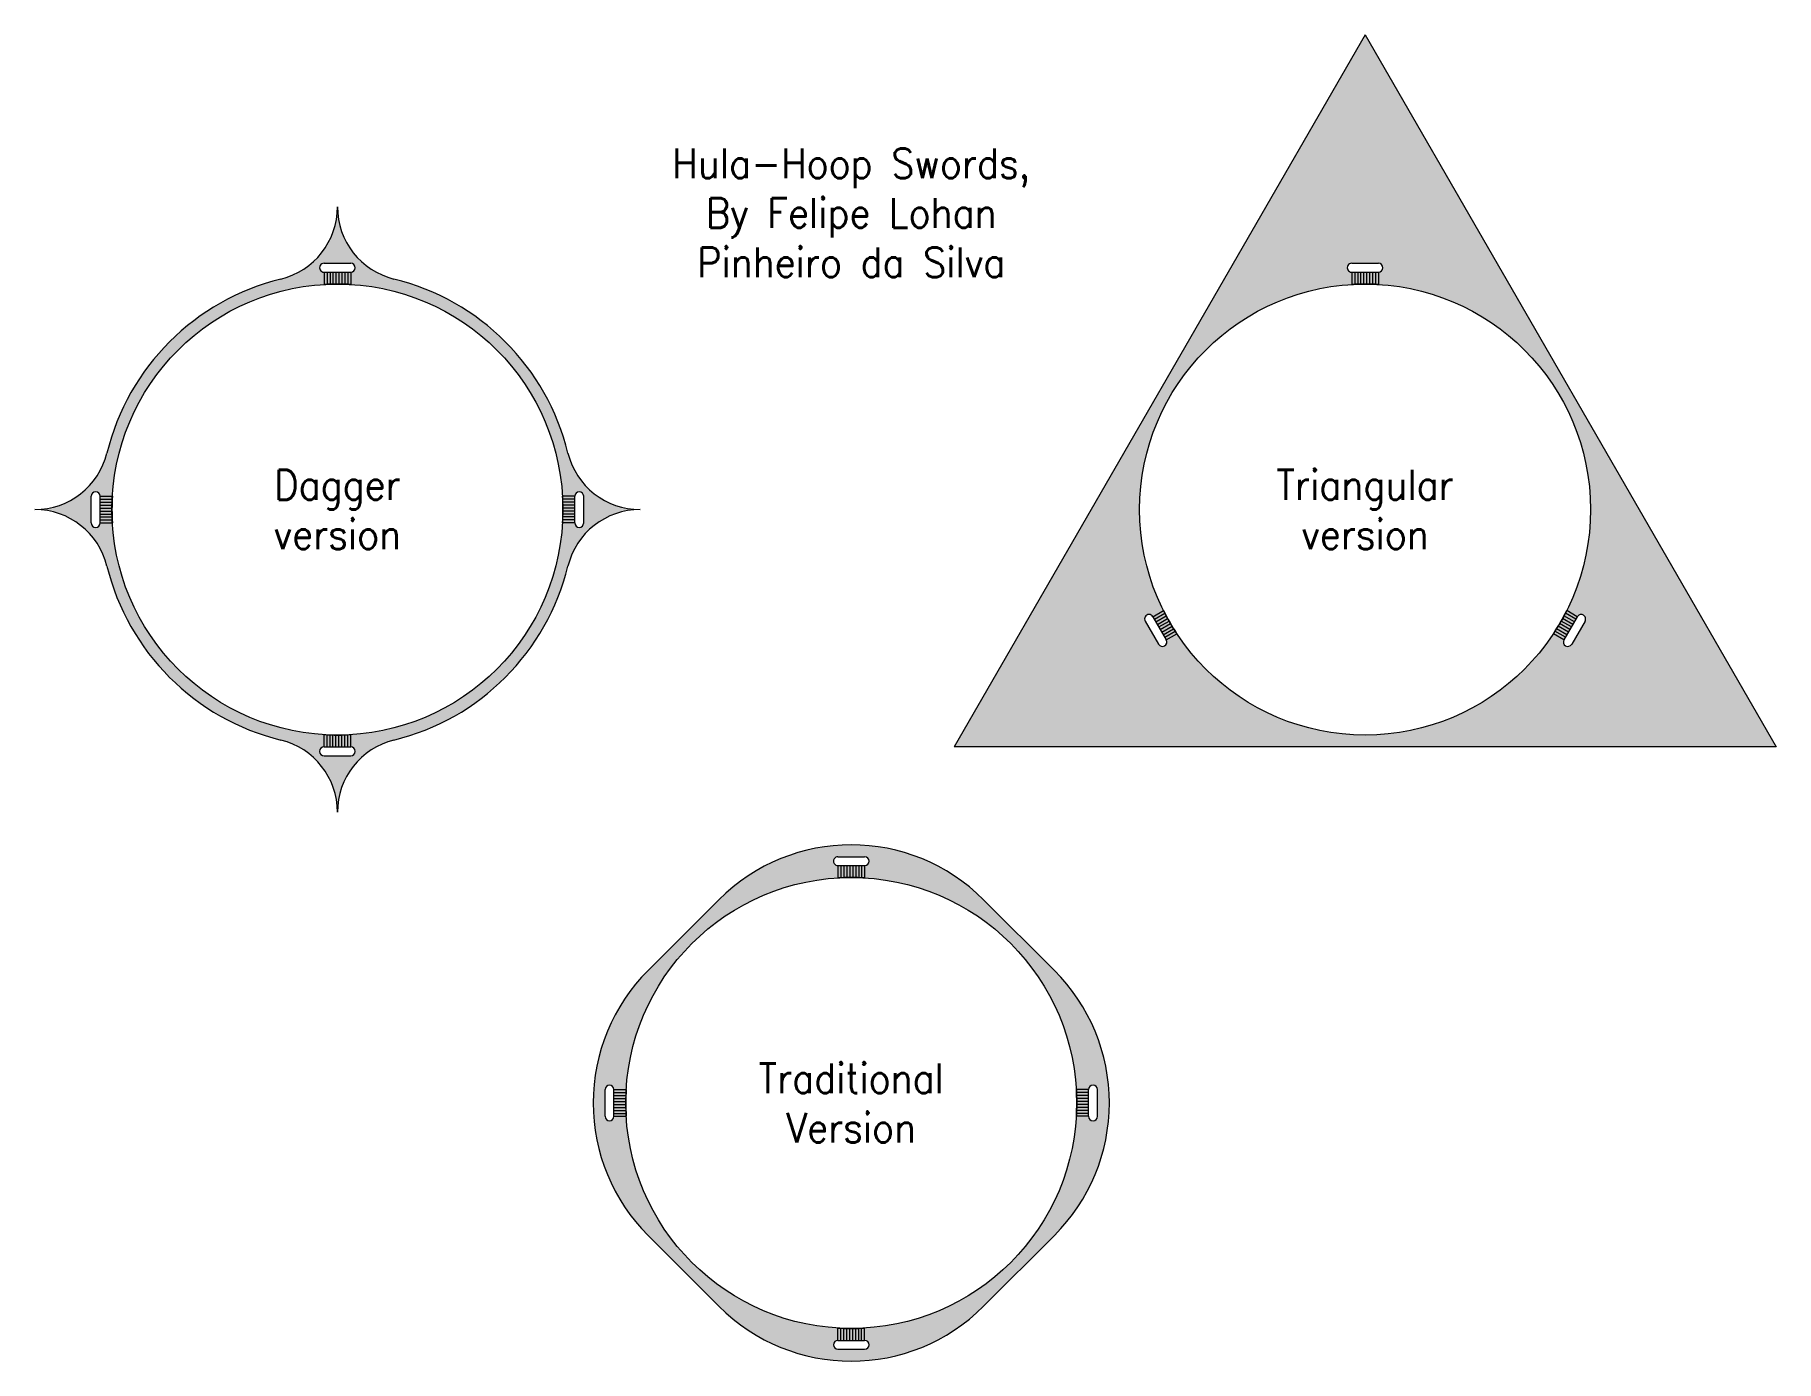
# Model space of a CAD drawing. Header units: millimetres. Extents: x -1020 to 4850, y -2870 to 1600.
import ezdxf

# ---------------------------------------------------------------- set-up
doc = ezdxf.new("R2010")
doc.units = ezdxf.units.MM
doc.layers.add('Blade', color=8, linetype='CONTINUOUS', lineweight=0, true_color=0x7f7f7f)
doc.layers.add('Handle_Outline', color=32, linetype='CONTINUOUS', lineweight=0, true_color=0xc05f00)
for name, color, linetype, lineweight in [('Handle_hatch', 36, 'CONTINUOUS', 0), ('Text', 7, 'CONTINUOUS', 0), ('unsharpened', 171, 'CONTINUOUS', 0)]:
    doc.layers.add(name, color=color, linetype=linetype, lineweight=lineweight)
doc.styles.get("Standard").update_dxf_attribs({"font": 'standard'})

msp = doc.modelspace()

# ---------------------------------------------------------------- hatches: boundary and pattern name
at = {"layer": 'Blade'}
h = msp.add_hatch(color=256, dxfattribs=at)
edge = h.paths.add_edge_path(flags=0)
edge.add_arc((3464.101615137755, 0), 760, 0, 360)
edge.add_line((3464.101615137759, 1599.999999999993), (2078.460969082647, -800.0000000000001))
edge.add_line((2078.460969082647, -800.0000000000001), (4849.742261192858, -800.0000000000001))
edge.add_line((4849.742261192858, -800.0000000000001), (3464.101615137759, 1599.999999999993))
edge.add_arc((3419.101615137755, 815), 15, 89.99999999999997, 270)
edge.add_line((3419.101615137755, 800), (3509.101615137755, 800))
edge.add_arc((3509.101615137755, 815), 15, 270, 89.99999999999997)
edge.add_line((3509.101615137755, 830), (3419.101615137755, 830))
edge.add_arc((2780.790911053438, -446.4711431702996), 15, 210, 29.99999999999996)
edge.add_line((2793.781292110205, -438.9711431702996), (2748.781292110205, -361.0288568297001))
edge.add_arc((2735.790911053438, -368.5288568297001), 15, 29.99999999999996, 210)
edge.add_line((2722.800529996671, -376.0288568297001), (2767.800529996671, -453.9711431702996))
edge.add_arc((4192.412319222072, -368.5288568297006), 15, 329.9999999999999, 150)
edge.add_line((4179.421938165306, -361.0288568297006), (4134.421938165306, -438.9711431703001))
edge.add_arc((4147.412319222072, -446.4711431703001), 15, 150, 329.9999999999999)
edge.add_line((4160.402700278839, -453.9711431703001), (4205.402700278839, -376.0288568297006))
h = msp.add_hatch(color=256, dxfattribs=at)
edge = h.paths.add_edge_path(flags=0)
edge.add_arc((0, 5.968558980384842e-13), 0, 0, 360)
edge.add_arc((0, 0), 760, 0, 360)
edge.add_arc((-44.99999999999995, 815), 15, 89.99999999999997, 270)
edge.add_line((-44.99999999999995, 800), (45.00000000000005, 800))
edge.add_arc((45.00000000000005, 815), 15, 270, 89.99999999999997)
edge.add_line((45.00000000000005, 830), (-44.99999999999995, 830))
edge.add_arc((44.99999999999984, -815), 15, 270.0000000000002, 90.00000000000006)
edge.add_line((44.99999999999984, -800), (-45.00000000000016, -800))
edge.add_arc((-45.00000000000016, -815), 15, 90.00000000000028, 269.9999999999999)
edge.add_line((-45.00000000000016, -830), (44.99999999999984, -830))
edge.add_arc((-815, -44.9999999999999), 15, 180, 0)
edge.add_line((-800, -44.9999999999999), (-800, 45.0000000000001))
edge.add_arc((-815, 45.0000000000001), 15, 0, 180)
edge.add_line((-830, 45.0000000000001), (-830, -44.9999999999999))
edge.add_arc((815, 44.99999999999979), 15, 2.035554996136651e-13, 180.0000000000001)
edge.add_line((800, 44.99999999999979), (800, -45.00000000000021))
edge.add_arc((815, -45.00000000000021), 15, 180.0000000000003, 359.9999999999999)
edge.add_line((830, -45.00000000000021), (830, 44.99999999999979))
edge.add_arc((-1020, -250.2500000000002), 250.2500000000003, 13.78484514786834, 89.99999999999997)
edge.add_arc((-1020, 250.2499999999997), 250.2499999999998, 270, 346.2151531216176)
edge.add_arc((0, 0), 800, 103.78484652518148, 166.215153953169, ccw=False)
edge.add_arc((-250.25, 1020), 250.25, 283.7848453491903, 0)
edge.add_arc((250.2499999999999, 1020), 250.2499999999999, 179.9999999999999, 256.2151524882055)
edge.add_arc((0, 0), 800, 13.78484624497031, 76.21515415130818, ccw=False)
edge.add_arc((1020, 250.2500000000006), 250.25, 193.7848462449703, 270)
edge.add_arc((1020, -250.2499999999992), 250.2499999999998, 90, 166.2151531216176)
edge.add_arc((0, 0), 800, 283.7848466412487, 346.215153953169, ccw=False)
edge.add_arc((250.2499999999997, -1020), 250.2500000000001, 103.7848449781461, 180)
edge.add_arc((-250.2499999999997, -1020), 250.2499999999998, 0, 76.21515375502972)
edge.add_arc((0, 0), 800, 193.7848465881575, 256.2151537550297, ccw=False)
edge.add_arc((0, 0), 1, 0, 0)
h = msp.add_hatch(color=256, dxfattribs=at)
edge = h.paths.add_edge_path(flags=0)
edge.add_arc((1732.050807568877, -1999.999999999999), 0, 0, 360)
edge.add_arc((1732.050807568877, -2000), 760, 0, 360)
edge.add_arc((1687.050807568877, -1185), 15, 89.99999999999997, 270)
edge.add_line((1687.050807568877, -1200), (1777.050807568877, -1200))
edge.add_arc((1777.050807568877, -1185), 15, 270, 89.99999999999997)
edge.add_line((1777.050807568877, -1170), (1687.050807568877, -1170))
edge.add_arc((1777.050807568877, -2815), 15, 270.0000000000002, 90.00000000000006)
edge.add_line((1777.050807568877, -2800), (1687.050807568877, -2800))
edge.add_arc((1687.050807568877, -2815), 15, 90.00000000000028, 269.9999999999999)
edge.add_line((1687.050807568877, -2830), (1777.050807568877, -2830))
edge.add_arc((917.0508075688767, -2045), 15, 180, 0)
edge.add_line((932.0508075688767, -2045), (932.0508075688767, -1955))
edge.add_arc((917.0508075688767, -1955), 15, 0, 180)
edge.add_line((902.0508075688767, -1955), (902.0508075688767, -2045))
edge.add_arc((2547.050807568877, -1955), 15, 2.035554996136651e-13, 180.0000000000001)
edge.add_line((2532.050807568877, -1955), (2532.050807568877, -2045))
edge.add_arc((2547.050807568877, -2045), 15, 180.0000000000003, 359.9999999999999)
edge.add_line((2562.050807568877, -2045), (2562.050807568877, -1955))
edge.add_arc((1732.050807568878, -2238.994949366214), 631.0050506337852, 224.9999999999999, 314.9999999999999)
edge.add_line((2178.238757834988, -2685.182899632325), (2417.233707201125, -2446.187950266344))
edge.add_arc((1971.045756934906, -2000.00000000008), 631.0050506339708, 314.999999999997, 45.00000000000275)
edge.add_line((2417.233707201126, -1553.812049733817), (2178.238757834984, -1314.817100367674))
edge.add_arc((1732.050807568877, -1761.005050633781), 631.0050506337807, 44.99999999999992, 134.9999999999999)
edge.add_line((1285.862857302771, -1314.817100367673), (1046.867907936607, -1553.812049733868))
edge.add_arc((1493.055858202769, -2000.000000000077), 631.0050506338918, 134.999999999997, 225.0000000000028)
edge.add_line((1046.867907936606, -2446.187950266285), (1285.862857302767, -2685.182899632323))
at = {"layer": 'Handle_hatch'}
h = msp.add_hatch(color=256, dxfattribs=at)
edge = h.paths.add_edge_path(flags=0)
edge.add_line((-44.99999999999995, 800), (45.00000000000005, 800))
edge.add_line((45.00000000000005, 800), (44.99998961813633, 758.6665940545739))
edge.add_arc((0, 0), 760, 86.60550209514096, 93.39449947297072)
edge.add_line((-45.00001038186366, 758.666592822982), (-45.0000103818636, 800))
h = msp.add_hatch(color=256, dxfattribs=at)
edge = h.paths.add_edge_path(flags=0)
edge.add_line((3419.101615137755, 800), (3509.101615137755, 800))
edge.add_line((3509.101615137755, 800), (3509.101604755891, 758.6665940545739))
edge.add_arc((3464.101615137755, 0), 760, 86.60550209514096, 93.39449947297072)
edge.add_line((3419.101604755891, 758.666592822982), (3419.101604755891, 800))
h = msp.add_hatch(color=256, dxfattribs=at)
edge = h.paths.add_edge_path(flags=0)
edge.add_line((-800, -44.9999999999999), (-800, 45.0000000000001))
edge.add_line((-800, 45.0000000000001), (-758.6665940545739, 44.99998961813638))
edge.add_arc((0, 0), 760, 176.605502095141, 183.3944994729707)
edge.add_line((-758.666592822982, -45.00001038186361), (-800, -45.00001038186355))
h = msp.add_hatch(color=256, dxfattribs=at)
edge = h.paths.add_edge_path(flags=0)
edge.add_line((800, 44.9999999999998), (800, -45.0000000000002))
edge.add_line((800, -45.0000000000002), (758.6665940545739, -44.99998961813647))
edge.add_arc((0, 0), 760, 356.6055020951409, 3.394499472970716)
edge.add_line((758.666592822982, 45.00001038186352), (800, 45.00001038186345))
h = msp.add_hatch(color=256, dxfattribs=at)
edge = h.paths.add_edge_path(flags=0)
edge.add_line((2793.781292110204, -438.9711431702996), (2748.781292110204, -361.0288568297001))
edge.add_line((2748.781292110204, -361.0288568297001), (2784.57707687481, -340.3621628479449))
edge.add_arc((3464.101615137755, 0), 760, 206.605502095141, 213.3944994729707)
edge.add_line((2829.5770779414, -418.3044485727484), (2793.781297301136, -438.9711521612574))
h = msp.add_hatch(color=256, dxfattribs=at)
edge = h.paths.add_edge_path(flags=0)
edge.add_line((4179.421938165306, -361.0288568297006), (4134.421938165306, -438.9711431703001))
edge.add_line((4134.421938165306, -438.9711431703001), (4098.626163782565, -418.3044312066292))
edge.add_arc((3464.101615137755, 0), 760, 326.6055020951409, 333.3944994729707)
edge.add_line((4143.626162715975, -340.3621442502338), (4179.421943356238, -361.0288478387428))
h = msp.add_hatch(color=256, dxfattribs=at)
edge = h.paths.add_edge_path(flags=0)
edge.add_line((44.99999999999985, -800), (-45.00000000000015, -800))
edge.add_line((-45.00000000000015, -800), (-44.99998961813642, -758.6665940545739))
edge.add_arc((0, 0), 760, 266.6055020951409, 273.3944994729707)
edge.add_line((45.00001038186357, -758.666592822982), (45.0000103818635, -800))
h = msp.add_hatch(color=256, dxfattribs=at)
edge = h.paths.add_edge_path(flags=0)
edge.add_line((1687.050807568877, -1200), (1777.050807568877, -1200))
edge.add_line((1777.050807568877, -1200), (1777.050797187013, -1241.333405945426))
edge.add_arc((1732.050807568877, -2000), 760, 86.60550209514096, 93.39449947297072)
edge.add_line((1687.050797187013, -1241.333407177018), (1687.050797187013, -1200))
h = msp.add_hatch(color=256, dxfattribs=at)
edge = h.paths.add_edge_path(flags=0)
edge.add_line((932.0508075688767, -2045), (932.0508075688767, -1955))
edge.add_line((932.0508075688767, -1955), (973.3842135143028, -1955.000010381864))
edge.add_arc((1732.050807568877, -2000), 760, 176.605502095141, 183.3944994729707)
edge.add_line((973.3842147458947, -2045.000010381864), (932.0508075688767, -2045.000010381864))
h = msp.add_hatch(color=256, dxfattribs=at)
edge = h.paths.add_edge_path(flags=0)
edge.add_line((2532.050807568877, -1955), (2532.050807568877, -2045))
edge.add_line((2532.050807568877, -2045), (2490.717401623451, -2044.999989618136))
edge.add_arc((1732.050807568877, -2000), 760, 356.6055020951409, 3.394499472970716)
edge.add_line((2490.717400391859, -1954.999989618136), (2532.050807568877, -1954.999989618137))
h = msp.add_hatch(color=256, dxfattribs=at)
edge = h.paths.add_edge_path(flags=0)
edge.add_line((1777.050807568877, -2800), (1687.050807568877, -2800))
edge.add_line((1687.050807568877, -2800), (1687.05081795074, -2758.666594054574))
edge.add_arc((1732.050807568877, -2000), 760, 266.6055020951409, 273.3944994729707)
edge.add_line((1777.05081795074, -2758.666592822982), (1777.05081795074, -2800))

# ---------------------------------------------------------------- linework, layer by layer
at = {"layer": 'Blade'}
for p, q in [((3464.101615137759, 1599.999999999993), (2078.460969082647, -800.0000000000001)), ((3464.101615137759, 1599.999999999993), (4849.742261192858, -800.0000000000001)), ((4122.280922013929, 379.9999999999999), (4122.280922013929, 379.9999999999999)), ((4849.742261192858, -800.0000000000001), (2078.460969082647, -800.0000000000001)), ((1046.867907936607, -1553.812049733868), (1285.862857302771, -1314.817100367673)), ((2178.238757834984, -1314.817100367674), (2417.233707201126, -1553.812049733817)), ((1285.862857302767, -2685.182899632323), (1046.867907936606, -2446.187950266285)), ((2417.233707201125, -2446.187950266344), (2178.238757834988, -2685.182899632325))]:
    msp.add_line(p, q, dxfattribs=at)
for centre, radius in [((0, 0), 760), ((3464.101615137755, 0), 760), ((0, 5.968558980384842e-13), 0), ((1732.050807568877, -2000), 760), ((1732.050807568877, -1999.999999999999), 0)]:
    msp.add_circle(centre, radius, dxfattribs=at)
for centre, radius, start, end in [((-250.25, 1020), 250.25, 283.7848453491903, 0), ((250.2499999999999, 1020), 250.2499999999999, 179.9999999999999, 256.2151524882055), ((0, 0), 800, 103.7848465251815, 166.215153953169), ((0, 0), 800, 13.78484624497033, 76.21515415130818), ((-1020, 250.2499999999997), 250.2499999999998, 270, 346.2151531216176), ((1020, 250.2500000000006), 250.25, 193.7848462449703, 270), ((-1020, -250.2500000000002), 250.2500000000003, 13.78484514786834, 89.99999999999997), ((1020, -250.2499999999992), 250.2499999999998, 90, 166.2151531216176), ((0, 0), 800, 193.7848465881575, 256.2151537550297), ((0, 0), 800, 283.7848466412487, 346.215153953169), ((-250.2499999999997, -1020), 250.2499999999998, 360, 76.21515375502972), ((250.2499999999997, -1020), 250.2500000000001, 103.7848449781461, 180), ((1732.050807568877, -1761.005050633781), 631.0050506337807, 44.99999999999992, 134.9999999999999), ((1493.055858202769, -2000.000000000077), 631.0050506338918, 134.999999999997, 225.0000000000028), ((1971.045756934906, -2000.00000000008), 631.0050506339708, 314.999999999997, 45.00000000000275), ((1732.050807568878, -2238.994949366214), 631.0050506337852, 224.9999999999999, 314.9999999999999)]:
    msp.add_arc(centre, radius, start, end, dxfattribs=at)
at = {"layer": 'Handle_Outline'}
for p, q in [((-45.0000103818636, 800), (-45.00001038186366, 758.666592822982)), ((-35.0000103818636, 800), (-35.00001038186377, 759.1936507066359)), ((-25.0000103818636, 800), (-25.00001038186349, 759.5887041556811)), ((-15.0000103818636, 800), (-15.0000103818636, 759.8519590608055)), ((-5.000010381863603, 800), (-5.000010381863547, 759.9835523853008)), ((4.999989618136397, 800), (4.999989618136397, 759.9835525219072)), ((14.9999896181364, 800), (14.99998961813617, 759.8519594706956)), ((24.9999896181364, 800), (24.99998961813634, 759.5887048390684)), ((34.9999896181364, 800), (34.9999896181364, 759.1936516638757)), ((45.00000000000005, 800), (44.99998961813633, 758.6665940545739)), ((3419.101604755891, 800), (3419.101604755891, 758.666592822982)), ((3429.101604755891, 800), (3429.101604755891, 759.1936507066359)), ((3439.101604755892, 800), (3439.101604755892, 759.5887041556811)), ((3449.101604755892, 800), (3449.101604755891, 759.8519590608055)), ((3459.101604755892, 800), (3459.101604755892, 759.9835523853008)), ((3469.101604755892, 800), (3469.101604755891, 759.9835525219072)), ((3479.101604755892, 800), (3479.101604755891, 759.8519594706956)), ((3489.101604755892, 800), (3489.101604755891, 759.5887048390684)), ((3499.101604755891, 800), (3499.101604755891, 759.1936516638757)), ((3509.101615137755, 800), (3509.101604755891, 758.6665940545739)), ((-800, 45.0000000000001), (-758.6665940545739, 44.99998961813638)), ((-800, 34.99998961813645), (-759.1936516638757, 34.99998961813645)), ((-800, 24.99998961813645), (-759.5887048390684, 24.99998961813639)), ((-800, 14.99998961813645), (-759.8519594706956, 14.99998961813622)), ((-800, 4.999989618136446), (-759.9835525219072, 4.999989618136443)), ((800, 45.00001038186345), (758.666592822982, 45.00001038186352)), ((800, 35.00001038186345), (759.1936507066359, 35.00001038186363)), ((800, 25.00001038186345), (759.5887041556811, 25.00001038186335)), ((800, 15.00001038186345), (759.8519590608055, 15.00001038186346)), ((800, 5.000010381863456), (759.9835523853008, 5.000010381863407)), ((-800, -5.000010381863554), (-759.9835523853008, -5.0000103818635)), ((-800, -15.00001038186355), (-759.8519590608055, -15.00001038186356)), ((-800, -25.00001038186355), (-759.5887041556811, -25.00001038186344)), ((-800, -35.00001038186355), (-759.1936507066359, -35.00001038186372)), ((-800, -45.00001038186355), (-758.666592822982, -45.00001038186361)), ((800, -45.0000000000002), (758.6665940545739, -44.99998961813647)), ((800, -34.99998961813655), (759.1936516638757, -34.99998961813654)), ((800, -24.99998961813655), (759.5887048390684, -24.99998961813648)), ((800, -14.99998961813655), (759.8519594706956, -14.99998961813631)), ((800, -4.999989618136544), (759.9835525219072, -4.999989618136536)), ((2748.781292110204, -361.0288568297001), (2784.57707687481, -340.3621628479449)), ((2753.781297301136, -369.6891198585023), (2789.120631595897, -349.2859456904401)), ((4174.421943356238, -369.6891018765872), (4139.082608232484, -349.2859272299052)), ((4179.421943356238, -361.0288478387428), (4143.626162715975, -340.3621442502338)), ((2758.781297301136, -378.3493738963463), (2793.778505510334, -358.1437263158809)), ((2763.781297301136, -387.0096279341907), (2798.550520311681, -366.9356076695389)), ((2768.781297301136, -395.6698819720351), (2803.436557386371, -375.6616582329891)), ((2773.781297301136, -404.3301360098794), (2808.436557504675, -384.3219122025298)), ((2778.781297301136, -412.9903900477238), (2813.550520666656, -392.916369578127)), ((2783.781297301136, -421.6506440855682), (2818.778506102165, -401.4449961634087)), ((2788.781297301136, -430.310898123413), (2824.120632424891, -409.907723476731)), ((4139.421943356238, -430.3108801414979), (4104.082609061477, -409.9077059734357)), ((4144.421943356238, -421.6506261036538), (4109.42473514704, -401.4449785231877)), ((4149.421943356238, -412.9903720658095), (4114.652720345694, -392.9163518011569)), ((4154.421943356238, -404.3301180279651), (4119.766683271004, -384.3218942889183)), ((4159.421943356238, -395.6698639901207), (4124.766683152699, -375.6616401827711)), ((4164.421943356238, -387.0096099522763), (4129.652719990718, -366.9355894826787)), ((4169.421943356238, -378.349355914432), (4134.424734555208, -358.1437079922725)), ((2793.781297301136, -438.9711521612574), (2829.5770779414, -418.3044485727484)), ((4134.421938165306, -438.9711431703001), (4098.626163782565, -418.3044312066292)), ((-45.00000000000015, -800), (-44.99998961813642, -758.6665940545739)), ((-34.9999896181365, -800), (-34.99998961813649, -759.1936516638757)), ((-24.9999896181365, -800), (-24.99998961813643, -759.5887048390684)), ((-14.9999896181365, -800), (-14.99998961813626, -759.8519594706956)), ((-4.999989618136495, -800), (-4.99998961813649, -759.9835525219072)), ((5.000010381863505, -800), (5.000010381863453, -759.9835523853008)), ((15.0000103818635, -800), (15.00001038186351, -759.8519590608055)), ((25.0000103818635, -800), (25.0000103818634, -759.5887041556811)), ((35.0000103818635, -800), (35.00001038186368, -759.1936507066359)), ((45.0000103818635, -800), (45.00001038186357, -758.666592822982)), ((1687.050797187013, -1200), (1687.050797187013, -1241.333407177018)), ((1697.050797187013, -1200), (1697.050797187013, -1240.806349293364)), ((1707.050797187013, -1200), (1707.050797187013, -1240.411295844319)), ((1717.050797187013, -1200), (1717.050797187013, -1240.148040939195)), ((1727.050797187013, -1200), (1727.050797187013, -1240.016447614699)), ((1737.050797187013, -1200), (1737.050797187013, -1240.016447478093)), ((1747.050797187013, -1200), (1747.050797187013, -1240.148040529304)), ((1757.050797187013, -1200), (1757.050797187013, -1240.411295160932)), ((1767.050797187013, -1200), (1767.050797187013, -1240.806348336124)), ((1777.050807568877, -1200), (1777.050797187013, -1241.333405945426)), ((932.0508075688767, -1955), (973.3842135143028, -1955.000010381864)), ((932.0508075688767, -1965.000010381864), (972.857155905001, -1965.000010381864)), ((932.0508075688767, -1975.000010381864), (972.4621027298083, -1975.000010381864)), ((932.0508075688767, -1985.000010381864), (972.1988480981811, -1985.000010381864)), ((932.0508075688767, -1995.000010381864), (972.0672550469695, -1995.000010381864)), ((2532.050807568877, -1954.999989618137), (2490.717400391859, -1954.999989618136)), ((2532.050807568877, -1964.999989618137), (2491.244458275512, -1964.999989618136)), ((2532.050807568877, -1974.999989618137), (2491.639511724558, -1974.999989618137)), ((2532.050807568877, -1984.999989618137), (2491.902766629682, -1984.999989618137)), ((2532.050807568877, -1994.999989618137), (2492.034359954177, -1994.999989618137)), ((932.0508075688767, -2005.000010381864), (972.067255183576, -2005.000010381864)), ((932.0508075688767, -2015.000010381864), (972.1988485080713, -2015.000010381864)), ((932.0508075688767, -2025.000010381864), (972.4621034131957, -2025.000010381863)), ((932.0508075688767, -2035.000010381864), (972.8571568622408, -2035.000010381864)), ((932.0508075688767, -2045.000010381864), (973.3842147458947, -2045.000010381864)), ((2532.050807568877, -2045), (2490.717401623451, -2044.999989618136)), ((2532.050807568877, -2034.999989618137), (2491.244459232752, -2034.999989618137)), ((2532.050807568877, -2024.999989618137), (2491.639512407945, -2024.999989618136)), ((2532.050807568877, -2014.999989618137), (2491.902767039573, -2014.999989618136)), ((2532.050807568877, -2004.999989618137), (2492.034360090784, -2004.999989618137)), ((1687.050807568877, -2800), (1687.05081795074, -2758.666594054574)), ((1777.05081795074, -2800), (1777.05081795074, -2758.666592822982)), ((1697.05081795074, -2800), (1697.05081795074, -2759.193651663876)), ((1707.05081795074, -2800), (1707.05081795074, -2759.588704839069)), ((1717.05081795074, -2800), (1717.050817950741, -2759.851959470696)), ((1727.05081795074, -2800), (1727.05081795074, -2759.983552521907)), ((1737.05081795074, -2800), (1737.05081795074, -2759.983552385301)), ((1747.05081795074, -2800), (1747.05081795074, -2759.851959060806)), ((1757.05081795074, -2800), (1757.05081795074, -2759.588704155681)), ((1767.05081795074, -2800), (1767.05081795074, -2759.193650706636))]:
    msp.add_line(p, q, dxfattribs=at)
for centre, start, end in [((0, 0), 86.60550209514096, 93.39449947297072), ((3464.101615137755, 0), 86.60550209514096, 93.39449947297072), ((0, 0), 176.605502095141, 183.3944994729707), ((0, 0), 356.6055020951409, 3.394499472970716), ((3464.101615137755, 0), 206.605502095141, 213.3944994729707), ((3464.101615137755, 0), 326.6055020951409, 333.3944994729707), ((0, 0), 266.6055020951409, 273.3944994729707), ((1732.050807568877, -2000), 86.60550209514096, 93.39449947297072), ((1732.050807568877, -2000), 176.605502095141, 183.3944994729707), ((1732.050807568877, -2000), 356.6055020951409, 3.394499472970716), ((1732.050807568877, -2000), 266.6055020951409, 273.3944994729707)]:
    msp.add_arc(centre, 760, start, end, dxfattribs=at)
at = {"layer": 'unsharpened'}
for p, q in [((-44.99999999999995, 830), (45.00000000000005, 830)), ((3419.101615137755, 830), (3509.101615137755, 830)), ((-44.99999999999995, 800), (45.00000000000005, 800)), ((3419.101615137755, 800), (3509.101615137755, 800)), ((-830, -44.9999999999999), (-830, 45.0000000000001)), ((-800, -44.9999999999999), (-800, 45.0000000000001)), ((800, -45.00000000000021), (800, 44.99999999999979)), ((830, -45.00000000000021), (830, 44.99999999999979)), ((2722.800529996671, -376.0288568297001), (2767.800529996671, -453.9711431702996)), ((2748.781292110205, -361.0288568297001), (2793.781292110205, -438.9711431702996)), ((4179.421938165306, -361.0288568297006), (4134.421938165306, -438.9711431703001)), ((4205.402700278839, -376.0288568297006), (4160.402700278839, -453.9711431703001)), ((-45.00000000000016, -800), (44.99999999999984, -800)), ((-45.00000000000016, -830), (44.99999999999984, -830)), ((1687.050807568877, -1170), (1777.050807568877, -1170)), ((1687.050807568877, -1200), (1777.050807568877, -1200)), ((902.0508075688767, -2045), (902.0508075688767, -1955)), ((932.0508075688767, -2045), (932.0508075688767, -1955)), ((2532.050807568877, -2045), (2532.050807568877, -1955)), ((2562.050807568877, -2045), (2562.050807568877, -1955)), ((1687.050807568877, -2800), (1777.050807568877, -2800)), ((1687.050807568877, -2830), (1777.050807568877, -2830))]:
    msp.add_line(p, q, dxfattribs=at)
for centre, start, end in [((-44.99999999999995, 815), 89.99999999999997, 270), ((45.00000000000005, 815), 270, 89.99999999999997), ((3419.101615137755, 815), 89.99999999999997, 270), ((3509.101615137755, 815), 270, 89.99999999999997), ((-815, 45.0000000000001), 0, 180), ((815, 44.99999999999979), 2.035554996136651e-13, 180.0000000000001), ((-815, -44.9999999999999), 180, 0), ((815, -45.00000000000021), 180.0000000000003, 359.9999999999999), ((2735.790911053438, -368.5288568297001), 29.99999999999996, 210), ((4192.412319222072, -368.5288568297006), 329.9999999999999, 150), ((2780.790911053438, -446.4711431702996), 210, 29.99999999999996), ((4147.412319222072, -446.4711431703001), 150, 329.9999999999999), ((-45.00000000000016, -815), 90.00000000000028, 269.9999999999999), ((44.99999999999984, -815), 270.0000000000002, 90.00000000000006), ((1687.050807568877, -1185), 89.99999999999997, 270), ((1777.050807568877, -1185), 270, 89.99999999999997), ((917.0508075688767, -1955), 0, 180), ((2547.050807568877, -1955), 2.035554996136651e-13, 180.0000000000001), ((917.0508075688767, -2045), 180, 0), ((2547.050807568877, -2045), 180.0000000000003, 359.9999999999999), ((1687.050807568877, -2815), 90.00000000000028, 269.9999999999999), ((1777.050807568877, -2815), 270.0000000000002, 90.00000000000006)]:
    msp.add_arc(centre, 15, start, end, dxfattribs=at)

# ---------------------------------------------------------------- texts
at = {"layer": 'Text', "char_height": 100, "attachment_point": 5}
for s, insert, width in [('Hula-Hoop Swords,\\PBy Felipe Lohan\\PPinheiro da Silva', (1732.050807568878, 1000), 1258.371409335597), ('Dagger\\Pversion', (0, 0), 455.5936527580262), ('Triangular\\Pversion', (3464.101615137755, 0), 655.5555555555861), ('Traditional\\PVersion', (1732.050807568877, -2000), 688.8888888889071)]:
    msp.add_mtext(s, dxfattribs=dict(at, insert=insert, width=width))

doc.saveas('drawing.dxf')
